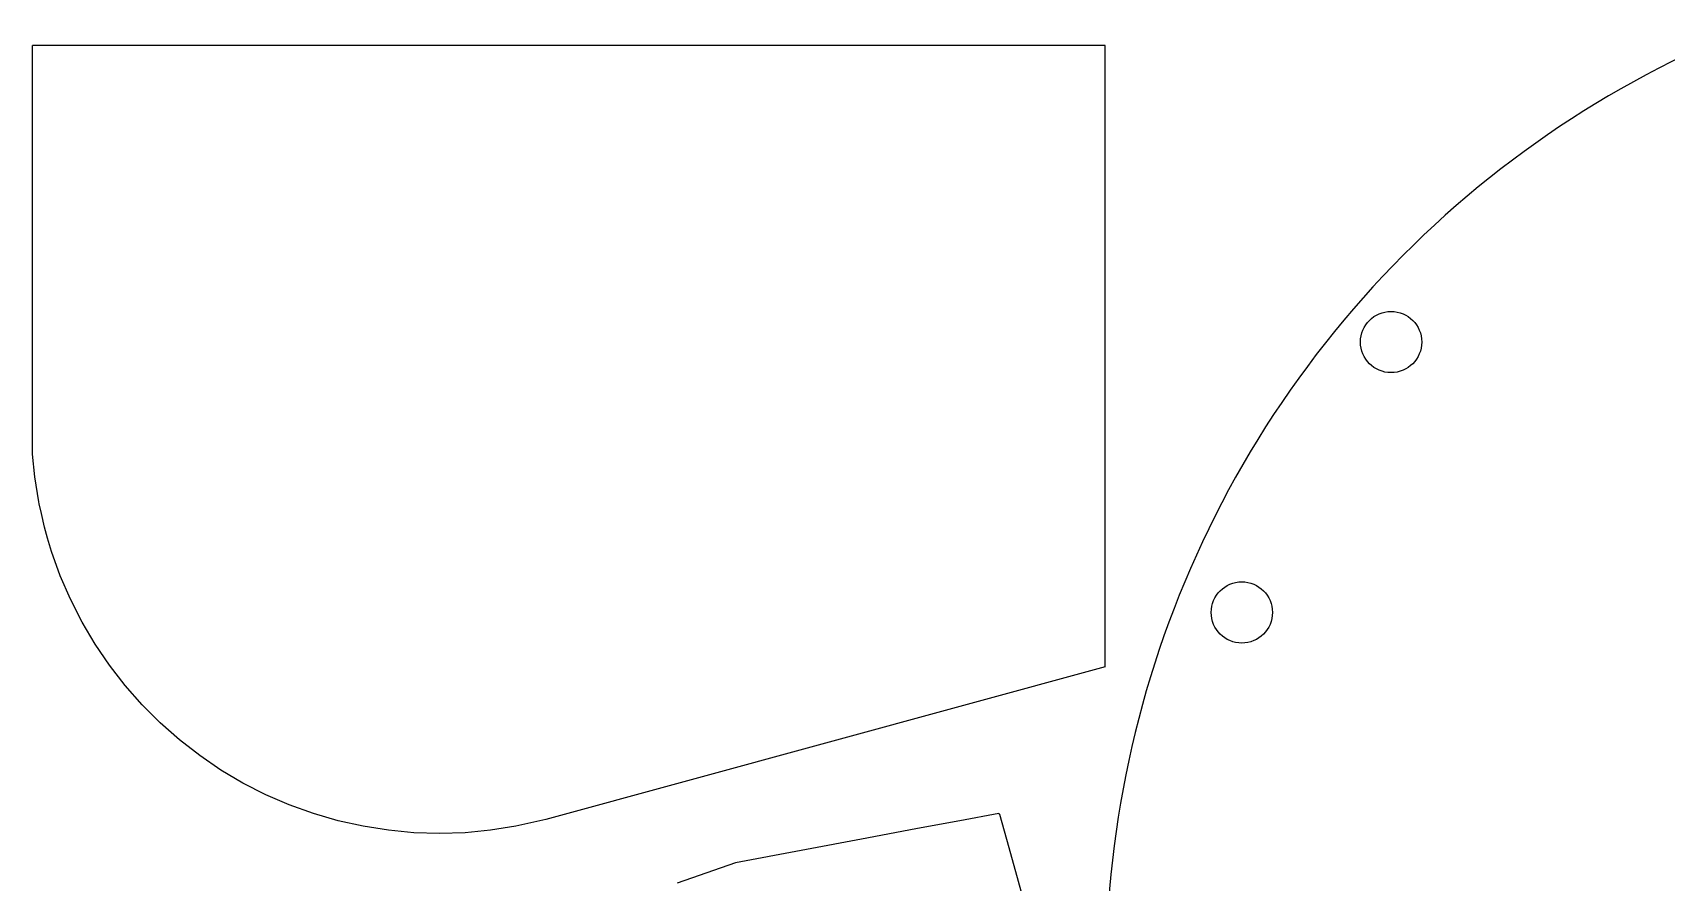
# Model space of a CAD drawing. Extents: x 0 to 1130, y 0 to 500.
# Drawn here: x 172.8 to 332.9, y 83.1 to 166.3 of the extents above; entities that cross this region are included whole.
import ezdxf

# ---------------------------------------------------------------- set-up
doc = ezdxf.new("R2010")
doc.units = 0
doc.header["$LTSCALE"] = 25.4
doc.layers.get('0').update_dxf_attribs({"color": 13, "linetype": 'CONTINUOUS'})

msp = doc.modelspace()

# ---------------------------------------------------------------- linework, layer by layer
at = {"color": 0}
for p, q in [((172.77, 125.02), (172.77, 165.07)), ((277.87, 165.07), (172.77, 165.07)), ((277.87, 104.19), (277.87, 165.07)), ((172.98, 122.83), (172.77, 125.02)), ((173.37, 120.35), (172.98, 122.83)), ((173.41, 120.17), (173.37, 120.35)), ((173.63, 119.22), (173.41, 120.17)), ((173.92, 117.9), (173.63, 119.22)), ((174.23, 116.82), (173.92, 117.9)), ((174.62, 115.49), (174.23, 116.82)), ((175.47, 113.13), (174.62, 115.49)), ((176.47, 110.82), (175.47, 113.13)), ((177.61, 108.59), (176.47, 110.82)), ((178.89, 106.42), (177.61, 108.59)), ((180.3, 104.35), (178.89, 106.42)), ((181.84, 102.36), (180.3, 104.35)), ((277.87, 104.19), (223.05, 89.23)), ((183.5, 100.48), (181.84, 102.36)), ((185.27, 98.7), (183.5, 100.48)), ((187.16, 97.04), (185.27, 98.7)), ((189.14, 95.5), (187.16, 97.04)), ((191.22, 94.09), (189.14, 95.5)), ((193.38, 92.81), (191.22, 94.09)), ((195.62, 91.67), (193.38, 92.81)), ((197.92, 90.68), (195.62, 91.67)), ((200.28, 89.83), (197.92, 90.68)), ((202.7, 89.13), (200.28, 89.83)), ((205.15, 88.58), (202.7, 89.13)), ((207.63, 88.19), (205.15, 88.58)), ((210.13, 87.95), (207.63, 88.19)), ((217.64, 88.19), (215.15, 87.95)), ((220.13, 88.58), (217.64, 88.19)), ((223.05, 89.23), (220.13, 88.58)), ((212.64, 87.87), (210.13, 87.95)), ((215.15, 87.95), (212.64, 87.87))]:
    msp.add_line(p, q, dxfattribs=at)
at = {"color": 7}
for p, q in [((267.45, 89.83), (263.65, 89.13)), ((267.47, 89.81), (267.45, 89.83)), ((267.5, 89.79), (267.47, 89.81)), ((267.52, 89.75), (267.5, 89.79)), ((267.54, 89.72), (267.52, 89.75)), ((268.46, 86.48), (267.54, 89.72)), ((259.48, 88.35), (254.53, 87.42)), ((263.65, 89.13), (259.48, 88.35)), ((254.53, 87.42), (241.64, 85.01)), ((269.4, 83.17), (268.46, 86.48)), ((241.64, 85.01), (235.95, 83.02)), ((270.31, 79.86), (269.4, 83.17))]:
    msp.add_line(p, q, dxfattribs=at)
at = {"color": 0}
for centre in [(305.9, 136.02), (291.27, 109.53)]:
    msp.add_circle(centre, 3, dxfattribs=at)
msp.add_arc((377.94, 73.96), 100, 91.1612, 195.5612, dxfattribs=at)

doc.saveas('drawing.dxf')
